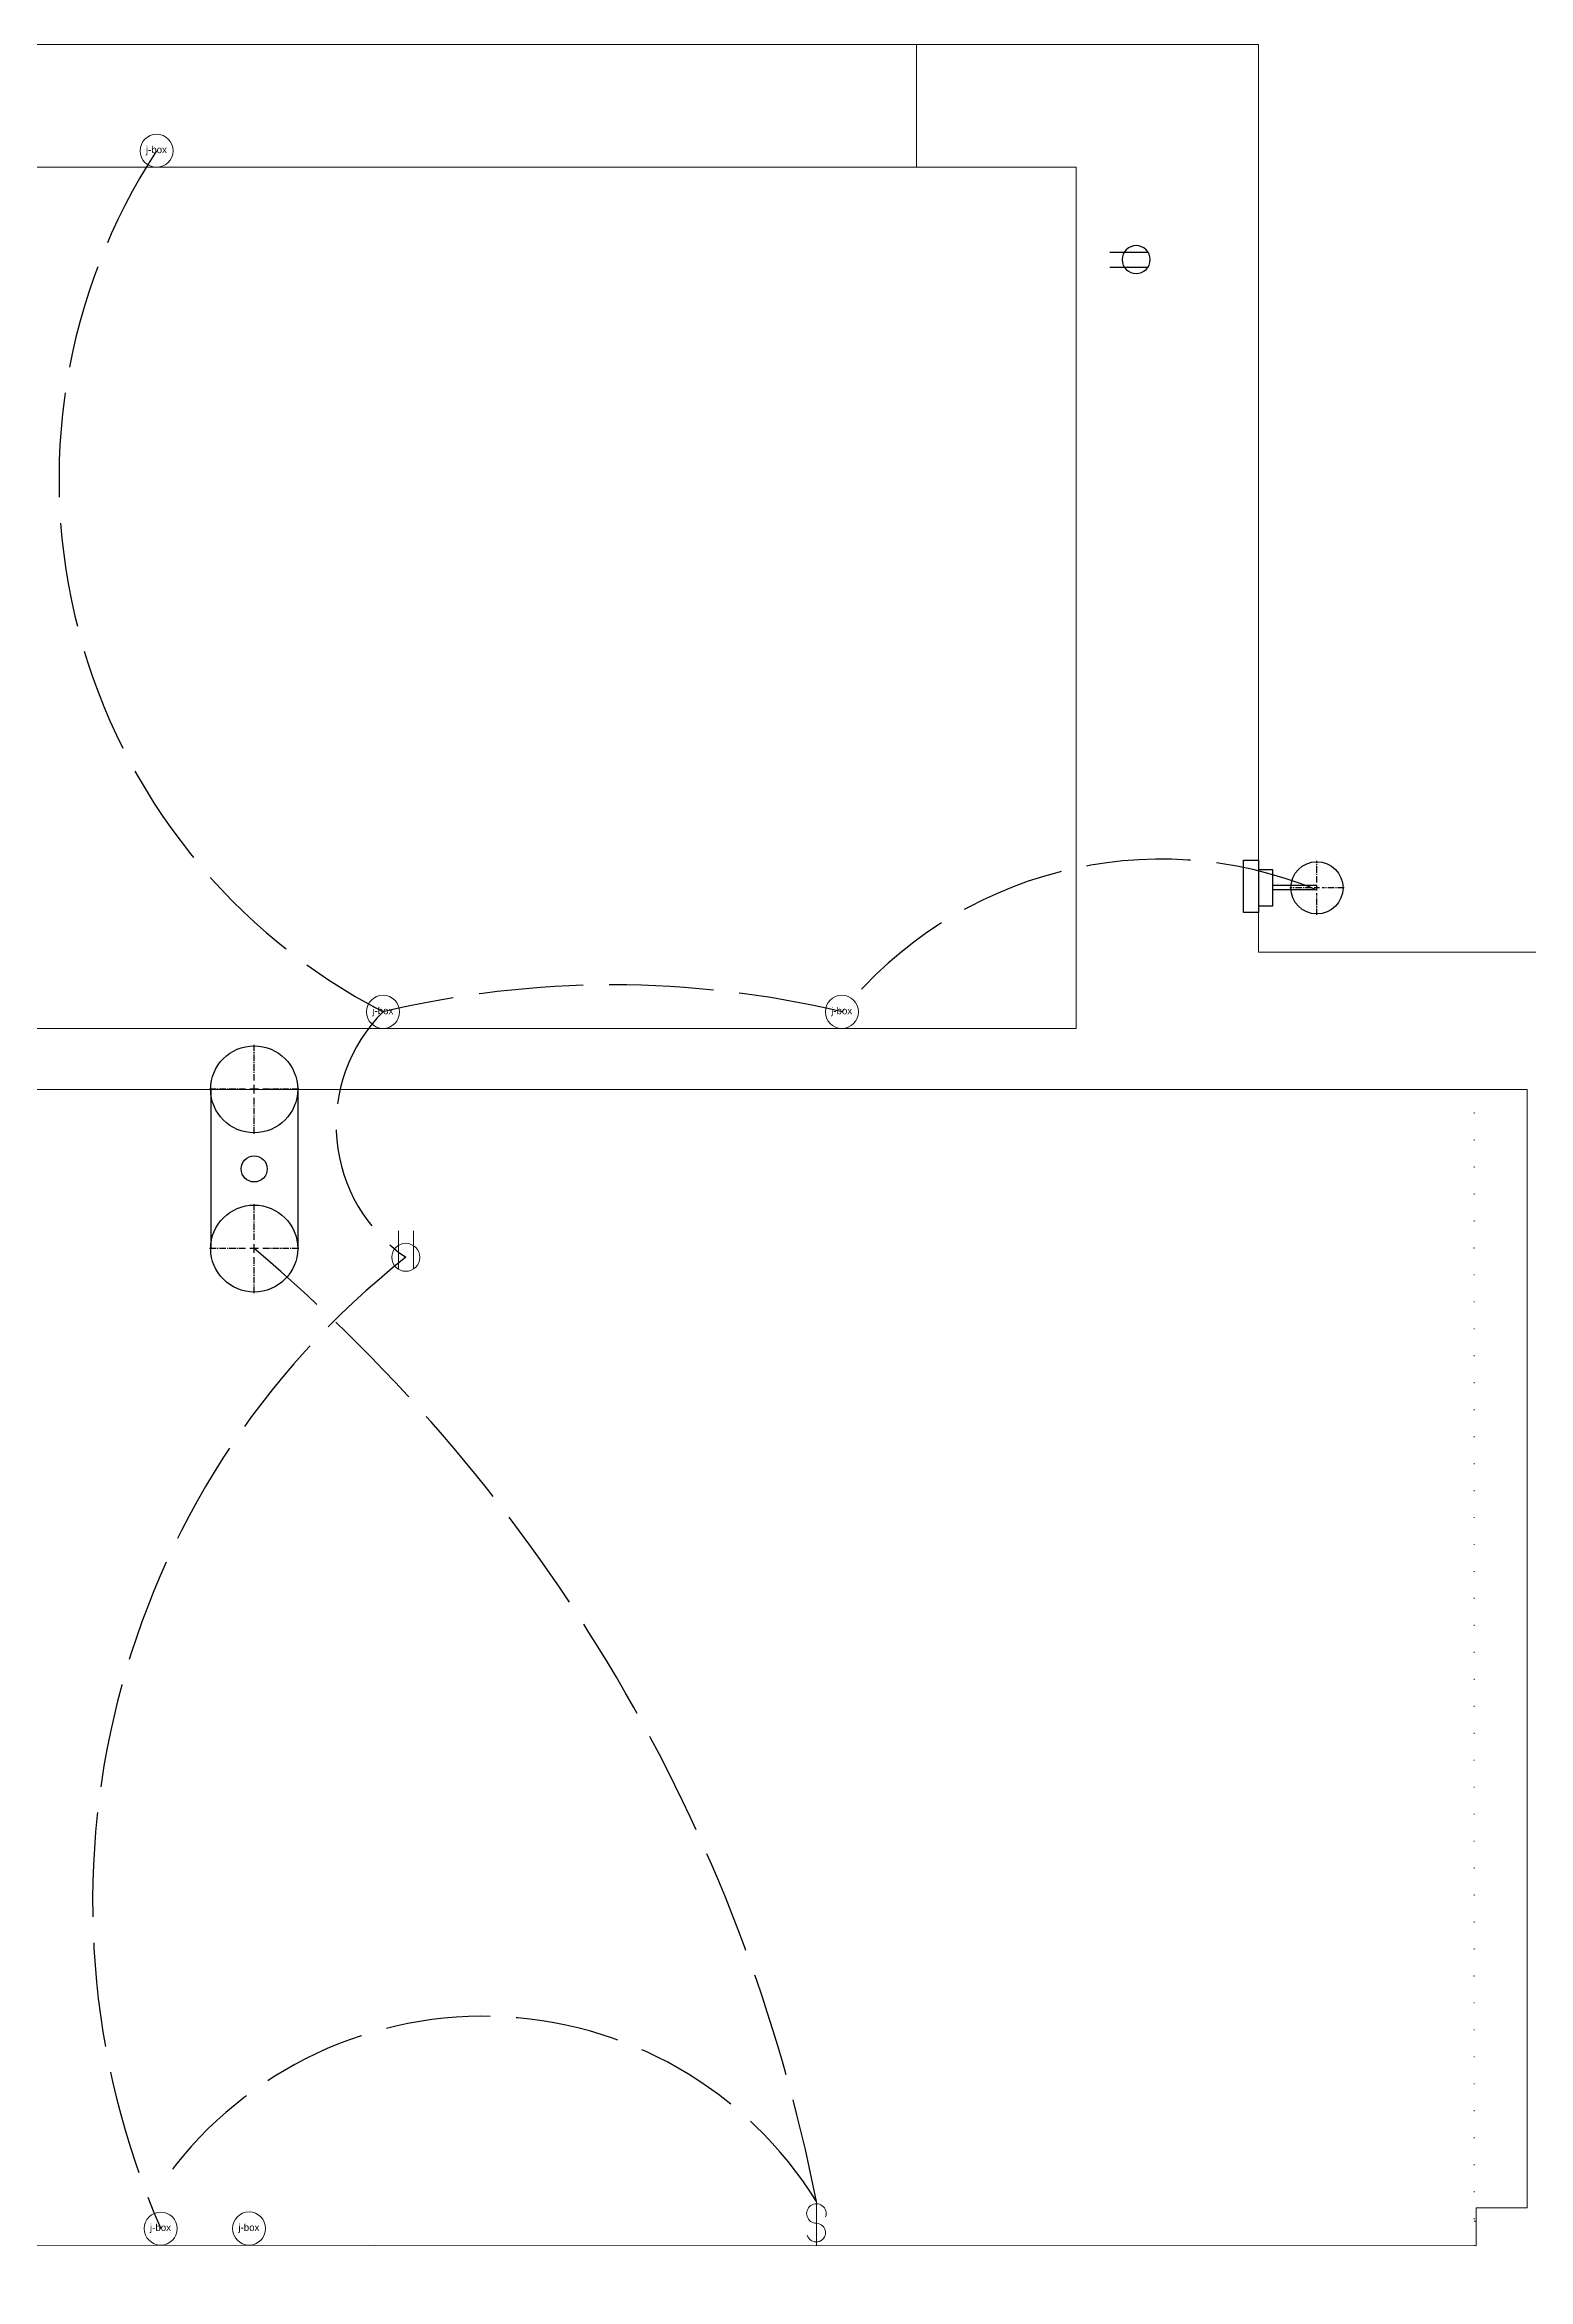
# Model space of a CAD drawing. Header units: inches. Extents: x -179 to 699, y -214 to 464.
# Drawn here: x 149.5 to 320.1, y 206.8 to 463.8 of the extents above; entities that cross this region are included whole.
import ezdxf
from ezdxf.enums import TextEntityAlignment as Align

# ---------------------------------------------------------------- set-up
doc = ezdxf.new("R2010")
doc.units = ezdxf.units.IN
doc.header["$MEASUREMENT"] = 0
for name, pattern in [('ACAD_ISO02W100', [15, 12, -3]), ('ACAD_ISO07W100', [3, 0, -3]), ('CENTER2', [1.125, 0.75, -0.125, 0.125, -0.125])]:
    doc.linetypes.add(name, pattern=pattern)
doc.layers.get('0').update_dxf_attribs({"color": 1, "lineweight": 9})
for name, color, linetype, lineweight in [('A101-Floorplan-1st-floor', 7, 'Continuous', 9), ('E101-Electrical-1st-floor', 7, 'Continuous', 9), ('E201-Electrical-2nd-floor', 7, 'Continuous', 9)]:
    doc.layers.add(name, color=color, linetype=linetype, lineweight=lineweight)
doc.layers.get('E201-Electrical-2nd-floor').off()
doc.styles.add('Reg', font='Arial.ttf', dxfattribs={"height": 3})

# ---------------------------------------------------------------- blocks, each defined once
blk = doc.blocks.new('cgri')
at = {"layer": ''}
for p, q in [((291.65, 54.83), (291.65, 59.21)), ((293.38, 54.83), (293.38, 59.22))]:
    blk.add_line(p, q, dxfattribs=at)
blk.add_circle((292.52, 57.86), 1.61, dxfattribs=at)
blk = doc.blocks.new('*U11')
at = {"layer": 'E201-Electrical-2nd-floor'}
blk.add_blockref('cgri', (0, 0), dxfattribs=at)
at = {"style": 'Reg'}
blk.add_attdef('ID', text='', height=3, dxfattribs=at).set_placement((292.6, 61.43), align=Align.MIDDLE_CENTER)
blk = doc.blocks.new('*U82')
at = {"color": 0, "linetype": 'CENTER2', "lineweight": 30, "transparency": 16777216}
for p, q in [((0, 1), (0, 5.12)), ((-5.12, 0), (-1, 0)), ((1, 0), (5.12, 0)), ((0, -5.12), (0, -1))]:
    blk.add_line(p, q, dxfattribs=at)
at = {"color": 0, "linetype": 'Continuous', "lineweight": 30, "transparency": 16777216}
for p, q in [((-0.5, 0), (0.5, 0)), ((0, -0.5), (0, 0.5))]:
    blk.add_line(p, q, dxfattribs=at)
blk = doc.blocks.new('*U83')
at = {"color": 0, "linetype": 'CENTER2', "lineweight": 30, "transparency": 16777216}
for p, q in [((0, 1), (0, 5.12)), ((-5.12, 0), (-1, 0)), ((1, 0), (5.12, 0)), ((0, -5.12), (0, -1))]:
    blk.add_line(p, q, dxfattribs=at)
at = {"color": 0, "linetype": 'Continuous', "lineweight": 30, "transparency": 16777216}
for p, q in [((-0.5, 0), (0.5, 0)), ((0, -0.5), (0, 0.5))]:
    blk.add_line(p, q, dxfattribs=at)
blk = doc.blocks.new('chamberlain-w-video')
at = {"lineweight": 30}
for p, q in [((9.15625, 5), (-9.15625, 5)), ((9.15625, -5), (-9.15625, -5))]:
    blk.add_line(p, q, dxfattribs=at)
for centre, radius in [((-9.15625, 0), 5), ((9.15625, 0), 5), ((0, 0), 1.5)]:
    blk.add_circle(centre, radius, dxfattribs=at)
at = {"linetype": 'CENTER2', "lineweight": 30}
for name, p in [('*U83', (-9.15625, 0)), ('*U82', (9.15625, 0))]:
    blk.add_blockref(name, p, dxfattribs=at)
blk = doc.blocks.new('j-box')
at = {"layer": 'E101-Electrical-1st-floor'}
blk.add_circle((0, 0), 1.9, dxfattribs=at)
at = {"layer": 'E101-Electrical-1st-floor', "style": 'Reg'}
blk.add_text('j-box', height=0.798, rotation=270, dxfattribs=at).set_placement((-0.27, 1.23))
blk = doc.blocks.new('duplex')
at = {"layer": 'E101-Electrical-1st-floor'}
for p, q in [((76.88, -194.09), (81.26, -194.09)), ((76.88, -195.83), (81.27, -195.83))]:
    blk.add_line(p, q, dxfattribs=at)
blk.add_circle((79.91, -194.97), 1.61, dxfattribs=at)
blk = doc.blocks.new('id-88-spst-switch')
at = {"layer": 'E101-Electrical-1st-floor'}
blk.add_line((5, 0), (0, 0), dxfattribs=at)
for points in [[(1.75, 1.06, 3.139408), (2.5, 0, 3.139408)], [(2.5, 0, -2.004555), (3.85, -1.06)]]:
    blk.add_lwpolyline(points, format="xyb", dxfattribs=at)
blk = doc.blocks.new('*U86')
at = {"color": 0, "linetype": 'CENTER2', "lineweight": 30, "transparency": 16777216}
for p, q in [((0, 0.6), (0, 3.12)), ((-3.12, 0), (-0.6, 0)), ((0.6, 0), (3.12, 0)), ((0, -3.12), (0, -0.6))]:
    blk.add_line(p, q, dxfattribs=at)
at = {"color": 0, "linetype": 'Continuous', "lineweight": 30, "transparency": 16777216}
for p, q in [((-0.3, 0), (0.3, 0)), ((0, -0.3), (0, 0.3))]:
    blk.add_line(p, q, dxfattribs=at)
blk = doc.blocks.new('front-porch-light')
at = {"lineweight": 30}
blk.add_circle((549.03, -240.89), 3, dxfattribs=at)
at = {"linetype": 'CENTER2', "lineweight": 30}
blk.add_blockref('*U86', (549.03, -240.89), dxfattribs=at)

msp = doc.modelspace()

# ---------------------------------------------------------------- linework, layer by layer
at = {"layer": 'A101-Floorplan-1st-floor'}
for p, q in [((249.75, 449.66), (249.75, 463.76)), ((314.1, 213.54), (313.88, 213.54)), ((319.97, 215.04), (314.1, 215.04))]:
    msp.add_line(p, q, dxfattribs=at)
at = {"layer": 'A101-Floorplan-1st-floor', "linetype": 'ACAD_ISO07W100'}
msp.add_line((313.88, 210.67), (313.88, 342.28), dxfattribs=at)
at = {"layer": 'A101-Floorplan-1st-floor'}
for points in [[(289.1, 359.41), (535.97, 359.41), (535.97, 48.17), (90.69, 48.17), (90.69, 206.04), (54.57, 206.04), (54.57, 463.76), (289.1, 463.76)], [(268.13, 350.66), (61.07, 350.66), (61.07, 449.66), (268.13, 449.66)], [(314.1, 210.67), (61.07, 210.78), (61.07, 343.65), (268.13, 343.65), (319.97, 343.65), (319.97, 215.04), (314.1, 215.04)]]:
    msp.add_lwpolyline(points, close=True, dxfattribs=at)
at = {"layer": 'E101-Electrical-1st-floor', "lineweight": 30}
for p, q in [((295.8, 367.07), (290.72, 367.07)), ((295.8, 366.57), (290.72, 366.57))]:
    msp.add_line(p, q, dxfattribs=at)
for points in [[(289.1, 363.99), (287.35, 363.99), (287.35, 369.99), (289.1, 369.99)], [(289.1, 364.76), (290.72, 364.76), (290.72, 368.88), (289.1, 368.88)]]:
    msp.add_lwpolyline(points, close=True, dxfattribs=at)
at = {"layer": 'E101-Electrical-1st-floor', "linetype": 'ACAD_ISO02W100', "lineweight": 30}
for centre, radius, start, end in [((220.21, 413.84), 69.02, 146.8715, 242.5925), ((277.88, 323), 47.11, 67.6358, 141.1416), ((214.82, 241.9), 113.76, 76.5936, 103.4064), ((201.45, 339.54), 18.41, 134.9666, 235.6621), ((249.26, 250.26), 94.2, 128.1489, 203.5186), ((49.67, 178.33), 192.29, 11.2315, 49.8633), ((199.96, 191.96), 45.12, 31.8659, 145.2709)]:
    msp.add_arc(centre, radius, start, end, dxfattribs=at)
at = {"layer": 'E101-Electrical-1st-floor', "linetype": 'ACAD_ISO02W100'}
msp.add_arc((317.73, 228.26), 44.25, 241.0533, 347.9607, dxfattribs=at)

# ---------------------------------------------------------------- block references
at = {"layer": 'E101-Electrical-1st-floor'}
for name, p, rotation in [('j-box', (162.41, 451.56), 89.99999999999999), ('j-box', (188.44, 352.56), 89.99999999999999), ('j-box', (241.19, 352.56), 89.99999999999999), ('duplex', (386.03, 404.25), 269.9999999999999), ('j-box', (162.88, 212.67), 89.99999999999999), ('j-box', (173.04, 212.68), 89.99999999999999), ('id-88-spst-switch', (238.26, 215.78), 270)]:
    msp.add_blockref(name, p, dxfattribs=dict(at, rotation=rotation))
at = {"layer": 'E101-Electrical-1st-floor', "lineweight": 30, "rotation": 89.99999999999999}
for name, p in [('front-porch-light', (54.91, -182.21)), ('chamberlain-w-video', (173.63, 334.5))]:
    msp.add_blockref(name, p, dxfattribs=at)
at = {"layer": 'E201-Electrical-2nd-floor', "xscale": -1, "rotation": 270}
msp.add_blockref('*U11', (217.16, 146.53), dxfattribs=at)

doc.saveas('drawing.dxf')
